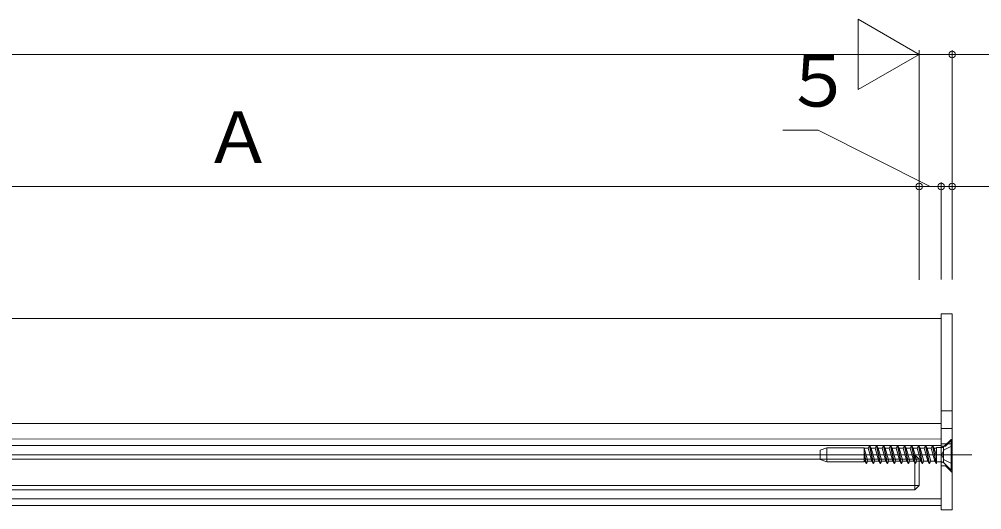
# Model space of a CAD drawing. Units: millimetres, scale not verified. Extents: x -2376 to -396, y -1680 to 1520.
# Drawn here: x -838 to -619.3, y -1147.7 to -1036.2 of the extents above; entities that cross this region are included whole.
import ezdxf
from ezdxf.enums import TextEntityAlignment as Align

# ---------------------------------------------------------------- set-up
doc = ezdxf.new("R2010")
doc.units = ezdxf.units.MM
doc.header["$LTSCALE"] = 8
doc.linetypes.add('CHAIN2', pattern=[12, 9, -1, 1, -1])
doc.linetypes.add('DASHED3', pattern=[4, 3, -1])
for name, color, linetype, lineweight in [('0-4_YKK_D', 6, 'Continuous', 9), ('0-6_YKK_12', 2, 'Continuous', 9), ('0-8_YKK_13', 4, 'DASHED3', 9)]:
    doc.layers.add(name, color=color, linetype=linetype, lineweight=lineweight)
doc.styles.add('ＭＳ ゴシック', font='')
doc.styles.get('ＭＳ ゴシック').set_extended_font_data('MS Gothic')

msp = doc.modelspace()

# ---------------------------------------------------------------- linework, layer by layer
at = {"layer": '0-4_YKK_D'}
for p, q in [((-647.357, -1036.198), (-647.357, -1052.198)), ((-633.5, -1044.198), (-647.357, -1036.198)), ((-633.5, -1095.397), (-633.5, -1043.198)), ((-626, -1095.38), (-626, -1043.198)), ((-2138.5, -1044.198), (-633.5, -1044.198)), ((-633.5, -1044.198), (-647.357, -1052.198)), ((-633.5, -1044.198), (-596.2, -1044.198)), ((-656.47, -1061.377), (-664.47, -1061.377)), ((-630.984, -1074.198), (-656.47, -1061.377)), ((-628.5, -1095.386), (-628.5, -1073.198)), ((-628.5, -1095.386), (-628.5, -1073.198)), ((-626, -1095.38), (-626, -1073.198)), ((-951, -1074.198), (-633.5, -1074.198)), ((-633.5, -1074.198), (-628.5, -1074.198)), ((-628.5, -1074.198), (-596.2, -1074.198))]:
    msp.add_line(p, q, dxfattribs=at)
for centre, start, end in [((-626, -1044.198), 0, 180), ((-626, -1044.198), 180, 0), ((-633.5, -1074.198), 0, 180), ((-633.5, -1074.198), 0, 180), ((-628.5, -1074.198), 0, 180), ((-628.5, -1074.198), 0, 180), ((-626, -1074.198), 0, 180), ((-633.5, -1074.198), 180, 0), ((-633.5, -1074.198), 180, 0), ((-628.5, -1074.198), 180, 0), ((-628.5, -1074.198), 180, 0), ((-626, -1074.198), 180, 0)]:
    msp.add_arc(centre, 0.75, start, end, dxfattribs=at)
at = {"layer": '0-6_YKK_12'}
for p, q in [((-628.5, -1104.198), (-2143.5, -1104.198)), ((-628.5, -1104.198), (-628.5, -1146.699)), ((-628.5, -1128.098), (-2143.5, -1128.098)), ((-628.5, -1131.608), (-2143.5, -1131.697)), ((-628.5, -1133.106), (-2143.5, -1133.199)), ((-628.5, -1145.198), (-2143.5, -1145.198)), ((-628.5, -1146.699), (-2143.5, -1146.699))]:
    msp.add_line(p, q, dxfattribs=at)
at = {"layer": '0-8_YKK_13', "linetype": 'Continuous'}
for p, q in [((-626, -1103.195), (-628.5, -1103.195)), ((-628.5, -1147.698), (-628.5, -1103.195)), ((-626, -1147.698), (-626, -1103.195)), ((-628.5, -1125.174), (-626, -1125.174)), ((-628.5, -1129.198), (-626, -1129.198)), ((-626, -1132.698), (-628.5, -1132.698)), ((-1409.403, -1135.198), (-634.5, -1135.198)), ((-1409.403, -1136.198), (-633.5, -1136.198)), ((-634.5, -1143.198), (-634.5, -1135.198)), ((-634.5, -1135.198), (-633.5, -1136.198)), ((-633.5, -1142.198), (-633.5, -1136.198)), ((-633.5, -1142.198), (-1409.403, -1142.198)), ((-634.5, -1143.198), (-1409.403, -1143.198)), ((-633.5, -1142.198), (-634.5, -1143.198)), ((-626, -1147.698), (-628.5, -1147.698))]:
    msp.add_line(p, q, dxfattribs=at)
at = {"layer": '0-8_YKK_13'}
for p, q in [((-627.5, -1133.248), (-626, -1131.748)), ((-626.25, -1138.698), (-626.25, -1131.698)), ((-626, -1138.698), (-626, -1131.698)), ((-654.5, -1133.598), (-656, -1134.144)), ((-656, -1136.252), (-656, -1134.144)), ((-654.5, -1133.598), (-646, -1133.598)), ((-654.5, -1133.598), (-654.5, -1136.798)), ((-646, -1133.598), (-646, -1136.798)), ((-645.488, -1137.198), (-646, -1134.619)), ((-646, -1135.122), (-645.588, -1137.198)), ((-645.979, -1133.723), (-645.184, -1136.673)), ((-645.096, -1133.723), (-644.793, -1133.198)), ((-644.692, -1133.198), (-644.793, -1133.198)), ((-644.793, -1133.198), (-643.998, -1137.198)), ((-644.39, -1133.723), (-644.692, -1133.198)), ((-643.897, -1137.198), (-644.692, -1133.198)), ((-643.506, -1133.723), (-644.39, -1133.723)), ((-644.39, -1133.723), (-643.594, -1136.673)), ((-643.506, -1133.723), (-643.203, -1133.198)), ((-642.711, -1136.673), (-643.506, -1133.723)), ((-643.103, -1133.198), (-643.203, -1133.198)), ((-642.408, -1137.198), (-643.203, -1133.198)), ((-642.799, -1133.723), (-643.103, -1133.198)), ((-643.103, -1133.198), (-642.307, -1137.198)), ((-641.916, -1133.723), (-642.799, -1133.723)), ((-642.799, -1133.723), (-642.004, -1136.673)), ((-641.916, -1133.723), (-641.612, -1133.198)), ((-641.121, -1136.673), (-641.916, -1133.723)), ((-641.513, -1133.198), (-641.612, -1133.198)), ((-641.612, -1133.198), (-640.818, -1137.198)), ((-641.209, -1133.723), (-641.513, -1133.198)), ((-640.718, -1137.198), (-641.513, -1133.198)), ((-640.326, -1133.723), (-641.209, -1133.723)), ((-641.209, -1133.723), (-640.414, -1136.673)), ((-640.326, -1133.723), (-640.022, -1133.198)), ((-639.531, -1136.673), (-640.326, -1133.723)), ((-639.922, -1133.198), (-640.022, -1133.198)), ((-640.022, -1133.198), (-639.227, -1137.198)), ((-639.128, -1137.198), (-639.922, -1133.198)), ((-639.619, -1133.723), (-639.922, -1133.198)), ((-638.736, -1133.723), (-639.619, -1133.723)), ((-639.619, -1133.723), (-638.824, -1136.673)), ((-638.736, -1133.723), (-638.433, -1133.198)), ((-637.941, -1136.673), (-638.736, -1133.723)), ((-638.333, -1133.198), (-638.433, -1133.198)), ((-638.433, -1133.198), (-637.637, -1137.198)), ((-637.537, -1137.198), (-638.333, -1133.198)), ((-638.029, -1133.723), (-638.333, -1133.198)), ((-637.146, -1133.723), (-638.029, -1133.723)), ((-638.029, -1133.723), (-637.234, -1136.673)), ((-637.146, -1133.723), (-636.842, -1133.198)), ((-636.351, -1136.673), (-637.146, -1133.723)), ((-636.743, -1133.198), (-636.842, -1133.198)), ((-636.047, -1137.198), (-636.842, -1133.198)), ((-636.743, -1133.198), (-635.948, -1137.198)), ((-636.439, -1133.723), (-636.743, -1133.198)), ((-635.556, -1133.723), (-636.439, -1133.723)), ((-636.439, -1133.723), (-635.644, -1136.673)), ((-635.556, -1133.723), (-635.253, -1133.198)), ((-634.761, -1136.673), (-635.556, -1133.723)), ((-635.153, -1133.198), (-635.253, -1133.198)), ((-635.253, -1133.198), (-634.458, -1137.198)), ((-634.358, -1137.198), (-635.153, -1133.198)), ((-634.849, -1133.723), (-635.153, -1133.198)), ((-633.966, -1133.723), (-633.662, -1133.198)), ((-633.171, -1136.673), (-633.966, -1133.723)), ((-633.562, -1133.198), (-633.662, -1133.198)), ((-633.662, -1133.198), (-632.868, -1137.198)), ((-633.259, -1133.723), (-633.562, -1133.198)), ((-632.768, -1137.198), (-633.562, -1133.198)), ((-632.376, -1133.723), (-633.259, -1133.723)), ((-633.259, -1133.723), (-632.464, -1136.673)), ((-632.376, -1133.723), (-632.073, -1133.198)), ((-631.581, -1136.673), (-632.376, -1133.723)), ((-631.277, -1137.198), (-632.073, -1133.198)), ((-631.973, -1133.198), (-632.073, -1133.198)), ((-630.786, -1133.723), (-631.669, -1133.723)), ((-631.669, -1133.723), (-630.874, -1136.673)), ((-630.786, -1133.723), (-630.483, -1133.198)), ((-629.991, -1136.673), (-630.786, -1133.723)), ((-630.383, -1133.198), (-630.483, -1133.198)), ((-629.688, -1137.198), (-630.483, -1133.198)), ((-630.383, -1133.198), (-629.588, -1137.198)), ((-630.079, -1133.723), (-630.383, -1133.198)), ((-630.079, -1133.723), (-629.588, -1135.548)), ((-629.588, -1133.723), (-630.079, -1133.723)), ((-628.446, -1133.563), (-629.588, -1133.563)), ((-629.588, -1137.198), (-629.588, -1133.563)), ((-628.5, -1133.248), (-627.5, -1133.248)), ((-627.815, -1134.053), (-628.424, -1135.198)), ((-628, -1133.427), (-628, -1136.969)), ((-626, -1133.148), (-627.815, -1134.053)), ((-654.5, -1136.798), (-656, -1136.252)), ((-654.5, -1136.798), (-646, -1136.798)), ((-645.891, -1136.673), (-646, -1136.267)), ((-645.891, -1136.673), (-646, -1136.673)), ((-645.588, -1137.198), (-645.891, -1136.673)), ((-645.488, -1137.198), (-645.588, -1137.198)), ((-645.488, -1137.198), (-645.184, -1136.673)), ((-644.301, -1136.673), (-645.184, -1136.673)), ((-643.897, -1137.198), (-643.998, -1137.198)), ((-643.897, -1137.198), (-643.594, -1136.673)), ((-642.711, -1136.673), (-643.594, -1136.673)), ((-642.408, -1137.198), (-642.711, -1136.673)), ((-642.307, -1137.198), (-642.408, -1137.198)), ((-642.307, -1137.198), (-642.004, -1136.673)), ((-641.121, -1136.673), (-642.004, -1136.673)), ((-640.818, -1137.198), (-641.121, -1136.673)), ((-640.718, -1137.198), (-640.818, -1137.198)), ((-640.718, -1137.198), (-640.414, -1136.673)), ((-639.531, -1136.673), (-640.414, -1136.673)), ((-639.227, -1137.198), (-639.531, -1136.673)), ((-639.128, -1137.198), (-639.227, -1137.198)), ((-639.128, -1137.198), (-638.824, -1136.673)), ((-637.941, -1136.673), (-638.824, -1136.673)), ((-637.637, -1137.198), (-637.941, -1136.673)), ((-637.537, -1137.198), (-637.637, -1137.198)), ((-637.537, -1137.198), (-637.234, -1136.673)), ((-636.351, -1136.673), (-637.234, -1136.673)), ((-635.948, -1137.198), (-635.644, -1136.673)), ((-634.761, -1136.673), (-635.644, -1136.673)), ((-634.458, -1137.198), (-634.761, -1136.673)), ((-634.358, -1137.198), (-634.458, -1137.198)), ((-634.358, -1137.198), (-634.055, -1136.673)), ((-633.171, -1136.673), (-634.055, -1136.673)), ((-632.868, -1137.198), (-633.171, -1136.673)), ((-632.768, -1137.198), (-632.868, -1137.198)), ((-632.768, -1137.198), (-632.464, -1136.673)), ((-631.581, -1136.673), (-632.464, -1136.673)), ((-631.277, -1137.198), (-631.581, -1136.673)), ((-631.177, -1137.198), (-631.277, -1137.198)), ((-631.177, -1137.198), (-630.874, -1136.673)), ((-629.991, -1136.673), (-630.874, -1136.673)), ((-629.688, -1137.198), (-629.991, -1136.673)), ((-629.588, -1137.198), (-629.688, -1137.198)), ((-628.446, -1136.833), (-629.588, -1136.833)), ((-627.815, -1136.343), (-628.424, -1135.198)), ((-626, -1137.248), (-627.815, -1136.343))]:
    msp.add_line(p, q, dxfattribs=at)
at = {"layer": '0-8_YKK_13', "linetype": 'CHAIN2'}
for p, q in [((-624.5, -1135.198), (-659.256, -1135.198)), ((-631.347, -1135.198), (-621.518, -1135.198))]:
    msp.add_line(p, q, dxfattribs=at)
at = {"layer": '0-8_YKK_13'}
for points in [[(-626, -1131.698), (-626.25, -1131.698), (-627.881, -1133.328)], [(-645.096, -1133.723), (-645.979, -1133.723), (-646, -1133.687)], [(-643.998, -1137.198), (-644.301, -1136.673), (-645.096, -1133.723)], [(-633.966, -1133.723), (-634.849, -1133.723), (-634.055, -1136.673)], [(-631.669, -1133.723), (-631.973, -1133.198), (-631.177, -1137.198)], [(-635.948, -1137.198), (-636.047, -1137.198), (-636.351, -1136.673)], [(-626, -1138.698), (-626.25, -1138.698), (-627.881, -1137.067)], [(-628.5, -1137.748), (-627.5, -1137.748), (-626, -1139.248)]]:
    msp.add_lwpolyline(points, dxfattribs=at)
for centre, start, end in [((-628.446, -1132.763), 270, 314.99998), ((-628.446, -1137.633), 45, 90)]:
    msp.add_arc(centre, 0.8, start, end, dxfattribs=at)

# ---------------------------------------------------------------- texts
at = {"layer": '0-4_YKK_D', "color": 4, "style": 'ＭＳ ゴシック'}
for s, p in [('５', (-664.434, -1059.577)), ('Ａ', (-796.213, -1072.398))]:
    msp.add_text(s, height=11.73, dxfattribs=at).set_placement(p, align=Align.BOTTOM_LEFT)

doc.saveas('drawing.dxf')
